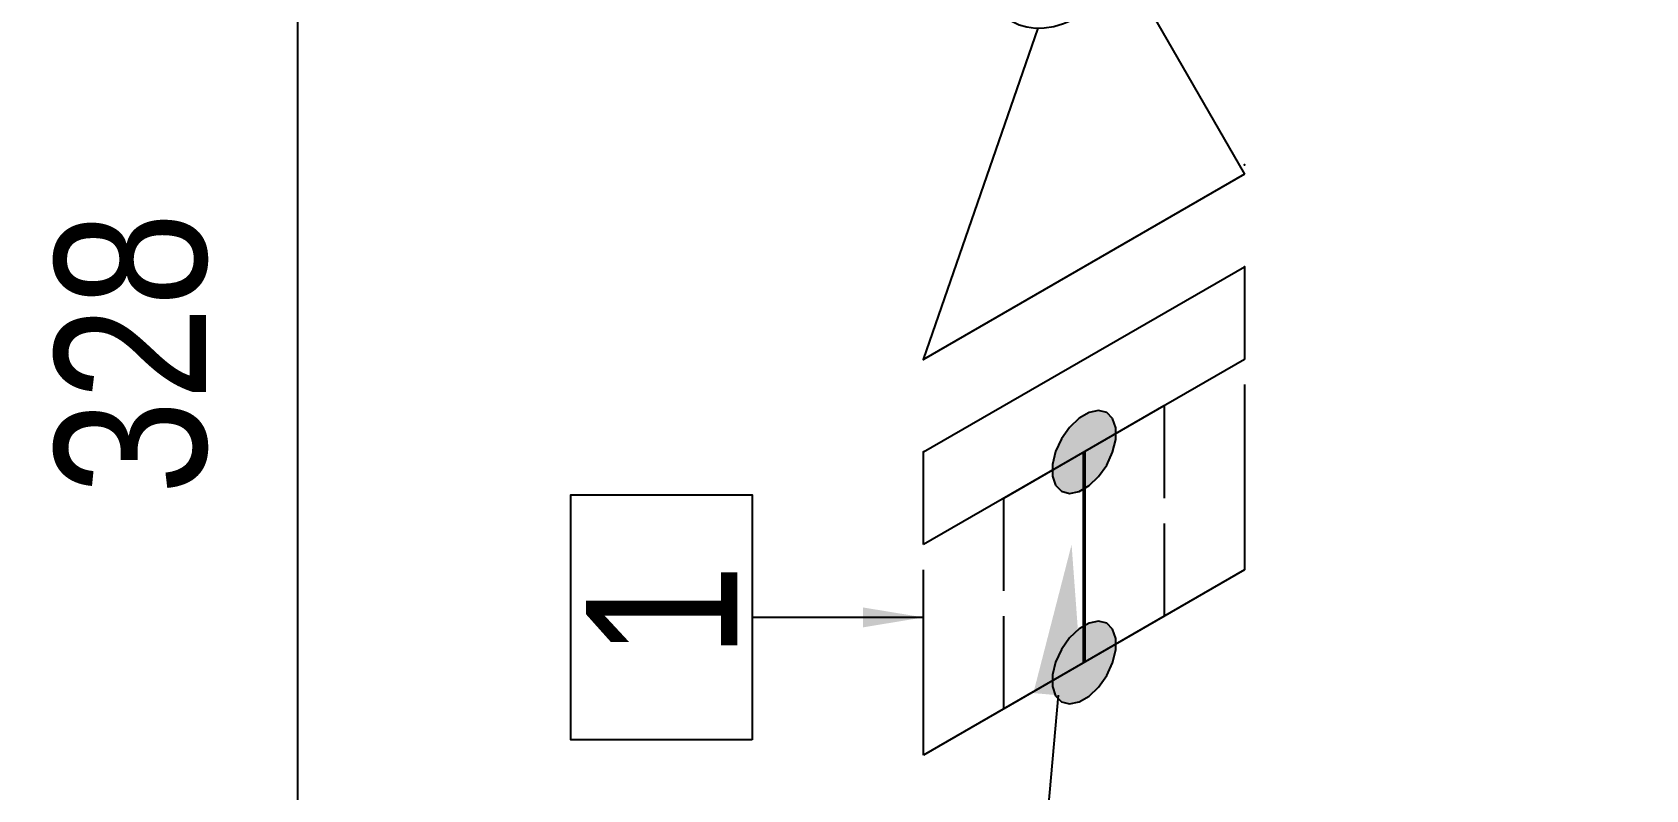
# Model space of a CAD drawing. Header units: millimetres. Extents: x 0 to 594, y 0 to 420.
# Drawn here: x 126.6 to 153.26, y 151.15 to 163.67 of the extents above; entities that cross this region are included whole.
import ezdxf
from ezdxf import colors
from ezdxf.entities.mleader import LeaderData, LeaderLine
from ezdxf.enums import TextEntityAlignment as Align
from ezdxf.math import Vec2, Vec3

# ---------------------------------------------------------------- set-up
doc = ezdxf.new("R2010")
doc.units = ezdxf.units.MM
doc.header["$LTSCALE"] = 0.25
for name, color, linetype in [('기호 작은 보어', 4, 'Continuous'), ('밸브', 4, 'Continuous'), ('용접', 1, 'Continuous'), ('주석', 7, 'Continuous'), ('치수', 1, 'Continuous')]:
    doc.layers.add(name, color=color, linetype=linetype)
doc.layers.add('파이프 작은 보어', color=30, linetype='Continuous', lineweight=50)
doc.styles.add('AdskIsoAnnotation', font='arial.ttf', dxfattribs={"width": 0.8, "height": 1})
doc.styles.add('AdskIsoMetric', font='arial.ttf', dxfattribs={"width": 0.8, "height": 2.5})
doc.styles.add('AdskIsoMetric-30', font='arial.ttf', dxfattribs={"width": 0.8, "height": 2.5})
doc.styles.get("Standard").update_dxf_attribs({"font": 'arial.ttf'})
doc.dimstyles.new('AdskIsoMetric', dxfattribs={"dimtxt": 2.5, "dimasz": 2.5, "dimexe": 1, "dimexo": 2, "dimgap": 0.8, "dimtad": 1, "dimdec": 0, "dimrnd": 1, "dimzin": 0, "dimdsep": 46, "dimtxsty": 'AdskIsoMetric', "dimcen": 0, "dimclrt": 7, "dimadec": 0, "dimazin": 0, "dimtfac": 1, "dimtdec": 0, "dimtmove": 1, "dimatfit": 3, "dimfxl": 0, "dimfrac": 2, "dimtolj": 1, "dimtzin": 0, "dimarcsym": 0})

# ---------------------------------------------------------------- blocks, each defined once
blk = doc.blocks.new('나사 캡-2-IsoRight')
at = {"color": 0, "linetype": 'ByBlock', "lineweight": -2, "extrusion": (-0.707107, -0.408248, 0.57735)}
for p, q in [((0.0884, -0.2552), (0.0884, 0.1531)), ((0.0884, 0.1531), (0.2652, 0.051)), ((0.2652, -0.3572), (0.0884, -0.2552))]:
    blk.add_line(p, q, dxfattribs=at)
blk = doc.blocks.new('플랜지-2-IsoRight')
at = {"color": 0, "linetype": 'ByBlock', "lineweight": -2}
blk.add_wipeout([(0.0442, -0.2296), (-0.0442, -0.1786), (-0.0442, 0.2296), (0.0442, 0.1786)], dxfattribs=at)
at = {"color": 0, "linetype": 'ByBlock', "lineweight": -2, "extrusion": (-0.707107, -0.408248, 0.57735)}
for p, q in [((-0.0442, -0.1786), (-0.0442, 0.2296)), ((-0.0442, 0.2296), (0.0442, 0.1786)), ((0.0442, 0.1786), (0.0442, -0.2296)), ((0.0442, -0.2296), (-0.0442, -0.1786))]:
    blk.add_line(p, q, dxfattribs=at)
at = {"color": 0, "linetype": 'ByBlock', "lineweight": -2}
blk.add_wipeout([(0.0442, -0.2296), (-0.0442, -0.1786), (-0.0442, 0.2296), (0.0442, 0.1786)], dxfattribs=at)
at = {"color": 0, "linetype": 'ByBlock', "lineweight": -2, "extrusion": (-0.707107, -0.408248, 0.57735)}
for p, q in [((-0.0442, -0.1786), (-0.0442, 0.2296)), ((-0.0442, 0.2296), (0.0442, 0.1786)), ((0.0442, 0.1786), (0.0442, -0.2296)), ((0.0442, -0.2296), (-0.0442, -0.1786))]:
    blk.add_line(p, q, dxfattribs=at)
blk = doc.blocks.new('개스킷-2-IsoRight')
at = {"color": 0, "linetype": 'ByBlock', "lineweight": -2, "extrusion": (-1, 0, 0)}
for p in [(-0.0529, 0.2347), (0.0442, 0.1786), (-0.0442, -0.1786), (0.0442, -0.2296)]:
    blk.add_point(p, dxfattribs=at)
blk = doc.blocks.new('볼 밸브-2-IsoRight')
at = {"color": 0, "linetype": 'ByBlock', "lineweight": -2, "extrusion": (-0.707107, -0.408248, 0.57735)}
for p, q in [((-0.3536, 0), (-0.3536, 0.4082)), ((-0.3536, 0.4082), (-0.1006, 0.1163)), ((-0.1006, -0.0002), (-0.3536, 0)), ((0.3536, 0), (0.1007, -0.0001)), ((0.3536, -0.4082), (0.3536, 0)), ((0.1125, -0.065), (0.1125, -0.065)), ((0.1006, -0.1163), (0.3536, -0.4082))]:
    blk.add_line(p, q, dxfattribs=at)
at = {"linetype": 'ByBlock'}
for start_param, end_param in [(-2.356194, 0.785398), (0.785398, 3.926991)]:
    blk.add_ellipse((0, 0), major_axis=(-0.0796, 0.1378), ratio=0.57735, start_param=start_param, end_param=end_param, dxfattribs=at)
blk = doc.blocks.new('*D72')
at = {"layer": 'Defpoints', "color": 0}
for p in [(143.983, 184.708), (130.992, 177.208), (143.983, 150.193)]:
    blk.add_point(p, dxfattribs=at)
at = {"layer": '치수', "color": 0, "lineweight": -2}
for p, q in [((141.983, 183.553), (129.992, 176.63)), ((130.992, 145.193), (130.992, 174.708)), ((141.983, 149.038), (129.992, 142.115))]:
    blk.add_line(p, q, dxfattribs=at)
at = {"layer": '치수', "color": 0}
for points in [[(130.575, 174.708), (131.409, 174.708), (130.992, 177.208)], [(130.575, 145.193), (131.409, 145.193), (130.992, 142.693)]]:
    blk.add_solid(points, dxfattribs=at)
at = {"layer": '치수', "color": 7, "insert": (128.243, 158.363), "char_height": 2.5, "attachment_point": 5, "rotation": 90, "style": 'AdskIsoMetric-30'}
blk.add_mtext('\\A1;328', dxfattribs=at)
blk = doc.blocks.new('*D96')
at = {"layer": 'Defpoints', "color": 0}
for p in [(176.56, 275.675), (173.025, 151.152), (154.91, 140.693)]:
    blk.add_point(p, dxfattribs=at)
at = {"layer": '치수', "color": 0, "lineweight": -2}
for p, q in [((174.56, 274.521), (153.91, 262.598)), ((154.91, 260.675), (154.91, 143.193)), ((171.025, 149.997), (153.91, 140.116))]:
    blk.add_line(p, q, dxfattribs=at)
at = {"layer": '치수', "color": 0}
for points in [[(154.493, 260.675), (155.326, 260.675), (154.91, 263.175)], [(154.493, 143.193), (155.326, 143.193), (154.91, 140.693)]]:
    blk.add_solid(points, dxfattribs=at)
at = {"layer": '치수', "color": 7, "insert": (152.643, 204.689), "char_height": 2.5, "attachment_point": 5, "rotation": 90, "style": 'AdskIsoMetric-30'}
blk.add_mtext('\\A1;1885', dxfattribs=at)
blk = doc.blocks.new('SocketWeld-2-IsoRight')
blk.add_hatch(color=256).paths.add_polyline_path([(0.0055, -0.0435), (0.0057, -0.0436), (0.006, -0.0436), (0.0062, -0.0436), (0.0064, -0.0437), (0.0066, -0.0437), (0.0068, -0.0438), (0.007, -0.0438), (0.0072, -0.0439), (0.0075, -0.0439), (0.0077, -0.0439), (0.0079, -0.044), (0.0081, -0.044), (0.0083, -0.0441), (0.0085, -0.0441), (0.0088, -0.0442), (0.009, -0.0442), (0.0092, -0.0443), (0.0094, -0.0443), (0.0096, -0.0443), (0.0098, -0.0444), (0.01, -0.0444), (0.0103, -0.0445), (0.0105, -0.0445), (0.0107, -0.0446), (0.0109, -0.0446), (0.0111, -0.0446), (0.0113, -0.0447), (0.0115, -0.0447), (0.0118, -0.0448), (0.012, -0.0448), (0.0122, -0.0449), (0.0124, -0.0449), (0.0126, -0.0449), (0.0128, -0.045), (0.013, -0.045), (0.0133, -0.0451), (0.0135, -0.0451), (0.0137, -0.0452), (0.0139, -0.0452), (0.0141, -0.0453), (0.0143, -0.0453), (0.0145, -0.0453), (0.0148, -0.0454), (0.015, -0.0454), (0.0152, -0.0455), (0.0154, -0.0455), (0.0156, -0.0456), (0.0158, -0.0456), (0.0161, -0.0456), (0.0161, -0.0456), (0.0162, -0.0456), (0.0164, -0.0455), (0.0166, -0.0455), (0.0168, -0.0455), (0.017, -0.0454), (0.0171, -0.0454), (0.0173, -0.0453), (0.0175, -0.0453), (0.0177, -0.0452), (0.0179, -0.0452), (0.0181, -0.0451), (0.0182, -0.0451), (0.0184, -0.045), (0.0186, -0.045), (0.0188, -0.0449), (0.019, -0.0449), (0.0192, -0.0448), (0.0193, -0.0448), (0.0195, -0.0447), (0.0197, -0.0447), (0.0199, -0.0446), (0.0201, -0.0446), (0.0203, -0.0445), (0.0204, -0.0445), (0.0206, -0.0444), (0.0208, -0.0444), (0.021, -0.0444), (0.0212, -0.0443), (0.0213, -0.0443), (0.0215, -0.0442), (0.0217, -0.0442), (0.0219, -0.0441), (0.0221, -0.0441), (0.0223, -0.044), (0.0224, -0.044), (0.0226, -0.0439), (0.0228, -0.0439), (0.023, -0.0438), (0.0232, -0.0438), (0.0234, -0.0437), (0.0235, -0.0437), (0.0237, -0.0436), (0.0239, -0.0436), (0.0241, -0.0435), (0.0243, -0.0435), (0.0245, -0.0434), (0.0246, -0.0434), (0.0248, -0.0433), (0.025, -0.0433), (0.025, -0.0433), (0.0251, -0.0432), (0.0253, -0.043), (0.0254, -0.0429), (0.0255, -0.0428), (0.0257, -0.0426), (0.0258, -0.0425), (0.0259, -0.0424), (0.0261, -0.0422), (0.0262, -0.0421), (0.0263, -0.042), (0.0265, -0.0418), (0.0266, -0.0417), (0.0267, -0.0416), (0.0269, -0.0414), (0.027, -0.0413), (0.0271, -0.0412), (0.0273, -0.041), (0.0274, -0.0409), (0.0275, -0.0408), (0.0277, -0.0406), (0.0278, -0.0405), (0.0279, -0.0403), (0.0281, -0.0402), (0.0282, -0.0401), (0.0283, -0.0399), (0.0284, -0.0398), (0.0286, -0.0397), (0.0287, -0.0395), (0.0288, -0.0394), (0.029, -0.0393), (0.0291, -0.0391), (0.0292, -0.039), (0.0294, -0.0389), (0.0295, -0.0387), (0.0296, -0.0386), (0.0298, -0.0385), (0.0299, -0.0383), (0.03, -0.0382), (0.0302, -0.0381), (0.0303, -0.0379), (0.0304, -0.0378), (0.0306, -0.0377), (0.0307, -0.0375), (0.0308, -0.0374), (0.031, -0.0373), (0.0311, -0.0371), (0.0312, -0.037), (0.0314, -0.0369), (0.0315, -0.0367), (0.0315, -0.0367), (0.0316, -0.0365), (0.0316, -0.0363), (0.0317, -0.0361), (0.0318, -0.0359), (0.0319, -0.0357), (0.0319, -0.0355), (0.032, -0.0353), (0.0321, -0.0351), (0.0321, -0.0349), (0.0322, -0.0346), (0.0323, -0.0344), (0.0323, -0.0342), (0.0324, -0.034), (0.0325, -0.0338), (0.0325, -0.0336), (0.0326, -0.0334), (0.0327, -0.0332), (0.0328, -0.033), (0.0328, -0.0328), (0.0329, -0.0326), (0.033, -0.0324), (0.033, -0.0322), (0.0331, -0.0319), (0.0332, -0.0317), (0.0332, -0.0315), (0.0333, -0.0313), (0.0334, -0.0311), (0.0335, -0.0309), (0.0335, -0.0307), (0.0336, -0.0305), (0.0337, -0.0303), (0.0337, -0.0301), (0.0338, -0.0299), (0.0339, -0.0297), (0.0339, -0.0295), (0.034, -0.0292), (0.0341, -0.029), (0.0342, -0.0288), (0.0342, -0.0286), (0.0343, -0.0284), (0.0344, -0.0282), (0.0344, -0.028), (0.0345, -0.0278), (0.0346, -0.0276), (0.0346, -0.0274), (0.0347, -0.0272), (0.0348, -0.027), (0.0349, -0.0268), (0.0349, -0.0265), (0.0349, -0.0265), (0.0349, -0.0263), (0.0349, -0.026), (0.0349, -0.0258), (0.0349, -0.0255), (0.0349, -0.0252), (0.0349, -0.025), (0.0349, -0.0247), (0.0349, -0.0245), (0.0349, -0.0242), (0.0349, -0.0239), (0.0349, -0.0237), (0.0349, -0.0234), (0.0349, -0.0232), (0.0349, -0.0229), (0.0349, -0.0226), (0.0349, -0.0224), (0.0349, -0.0221), (0.0349, -0.0219), (0.0349, -0.0216), (0.0349, -0.0213), (0.0349, -0.0211), (0.0349, -0.0208), (0.0349, -0.0206), (0.0349, -0.0203), (0.0349, -0.02), (0.0349, -0.0198), (0.0349, -0.0195), (0.0349, -0.0192), (0.0349, -0.019), (0.0349, -0.0187), (0.0349, -0.0185), (0.0349, -0.0182), (0.0349, -0.0179), (0.0349, -0.0177), (0.0349, -0.0174), (0.0349, -0.0172), (0.0349, -0.0169), (0.0349, -0.0166), (0.0349, -0.0164), (0.0349, -0.0161), (0.0349, -0.0159), (0.0349, -0.0156), (0.0349, -0.0153), (0.0349, -0.0151), (0.0349, -0.0148), (0.0349, -0.0146), (0.0349, -0.0143), (0.0349, -0.014), (0.0349, -0.0138), (0.0349, -0.0138), (0.0349, -0.0135), (0.0348, -0.0132), (0.0347, -0.0129), (0.0346, -0.0126), (0.0346, -0.0123), (0.0345, -0.012), (0.0344, -0.0118), (0.0344, -0.0115), (0.0343, -0.0112), (0.0342, -0.0109), (0.0342, -0.0106), (0.0341, -0.0103), (0.034, -0.01), (0.0339, -0.0097), (0.0339, -0.0095), (0.0338, -0.0092), (0.0337, -0.0089), (0.0337, -0.0086), (0.0336, -0.0083), (0.0335, -0.008), (0.0335, -0.0077), (0.0334, -0.0074), (0.0333, -0.0071), (0.0332, -0.0069), (0.0332, -0.0066), (0.0331, -0.0063), (0.033, -0.006), (0.033, -0.0057), (0.0329, -0.0054), (0.0328, -0.0051), (0.0328, -0.0048), (0.0327, -0.0046), (0.0326, -0.0043), (0.0325, -0.004), (0.0325, -0.0037), (0.0324, -0.0034), (0.0323, -0.0031), (0.0323, -0.0028), (0.0322, -0.0025), (0.0321, -0.0022), (0.0321, -0.002), (0.032, -0.0017), (0.0319, -0.0014), (0.0319, -0.0011), (0.0318, -0.0008), (0.0317, -0.0005), (0.0316, -0.0002), (0.0316, 0.0001), (0.0315, 0.0003), (0.0315, 0.0003), (0.0314, 0.0006), (0.0312, 0.0009), (0.0311, 0.0012), (0.031, 0.0015), (0.0308, 0.0018), (0.0307, 0.0021), (0.0306, 0.0024), (0.0304, 0.0026), (0.0303, 0.0029), (0.0302, 0.0032), (0.03, 0.0035), (0.0299, 0.0038), (0.0298, 0.0041), (0.0296, 0.0044), (0.0295, 0.0047), (0.0294, 0.0049), (0.0292, 0.0052), (0.0291, 0.0055), (0.029, 0.0058), (0.0288, 0.0061), (0.0287, 0.0064), (0.0286, 0.0067), (0.0284, 0.007), (0.0283, 0.0072), (0.0282, 0.0075), (0.0281, 0.0078), (0.0279, 0.0081), (0.0278, 0.0084), (0.0277, 0.0087), (0.0275, 0.009), (0.0274, 0.0093), (0.0273, 0.0095), (0.0271, 0.0098), (0.027, 0.0101), (0.0269, 0.0104), (0.0267, 0.0107), (0.0266, 0.011), (0.0265, 0.0113), (0.0263, 0.0116), (0.0262, 0.0118), (0.0261, 0.0121), (0.0259, 0.0124), (0.0258, 0.0127), (0.0257, 0.013), (0.0255, 0.0133), (0.0254, 0.0136), (0.0253, 0.0139), (0.0251, 0.0141), (0.025, 0.0144), (0.025, 0.0144), (0.0248, 0.0147), (0.0246, 0.015), (0.0245, 0.0152), (0.0243, 0.0155), (0.0241, 0.0157), (0.0239, 0.016), (0.0237, 0.0162), (0.0235, 0.0165), (0.0234, 0.0168), (0.0232, 0.017), (0.023, 0.0173), (0.0228, 0.0175), (0.0226, 0.0178), (0.0224, 0.0181), (0.0223, 0.0183), (0.0221, 0.0186), (0.0219, 0.0188), (0.0217, 0.0191), (0.0215, 0.0193), (0.0213, 0.0196), (0.0212, 0.0199), (0.021, 0.0201), (0.0208, 0.0204), (0.0206, 0.0206), (0.0204, 0.0209), (0.0203, 0.0212), (0.0201, 0.0214), (0.0199, 0.0217), (0.0197, 0.0219), (0.0195, 0.0222), (0.0193, 0.0225), (0.0192, 0.0227), (0.019, 0.023), (0.0188, 0.0232), (0.0186, 0.0235), (0.0184, 0.0237), (0.0182, 0.024), (0.0181, 0.0243), (0.0179, 0.0245), (0.0177, 0.0248), (0.0175, 0.025), (0.0173, 0.0253), (0.0171, 0.0256), (0.017, 0.0258), (0.0168, 0.0261), (0.0166, 0.0263), (0.0164, 0.0266), (0.0162, 0.0268), (0.0161, 0.0271), (0.0161, 0.0271), (0.0158, 0.0273), (0.0156, 0.0275), (0.0154, 0.0277), (0.0152, 0.0279), (0.015, 0.0281), (0.0148, 0.0283), (0.0145, 0.0285), (0.0143, 0.0287), (0.0141, 0.0289), (0.0139, 0.0292), (0.0137, 0.0294), (0.0135, 0.0296), (0.0133, 0.0298), (0.013, 0.03), (0.0128, 0.0302), (0.0126, 0.0304), (0.0124, 0.0306), (0.0122, 0.0308), (0.012, 0.031), (0.0118, 0.0312), (0.0115, 0.0314), (0.0113, 0.0316), (0.0111, 0.0318), (0.0109, 0.032), (0.0107, 0.0322), (0.0105, 0.0324), (0.0103, 0.0326), (0.01, 0.0328), (0.0098, 0.033), (0.0096, 0.0332), (0.0094, 0.0334), (0.0092, 0.0337), (0.009, 0.0339), (0.0088, 0.0341), (0.0085, 0.0343), (0.0083, 0.0345), (0.0081, 0.0347), (0.0079, 0.0349), (0.0077, 0.0351), (0.0075, 0.0353), (0.0072, 0.0355), (0.007, 0.0357), (0.0068, 0.0359), (0.0066, 0.0361), (0.0064, 0.0363), (0.0062, 0.0365), (0.006, 0.0367), (0.0057, 0.0369), (0.0055, 0.0371), (0.0055, 0.0371), (0.0053, 0.0373), (0.0051, 0.0374), (0.0049, 0.0375), (0.0046, 0.0377), (0.0044, 0.0378), (0.0042, 0.0379), (0.004, 0.038), (0.0037, 0.0382), (0.0035, 0.0383), (0.0033, 0.0384), (0.003, 0.0386), (0.0028, 0.0387), (0.0026, 0.0388), (0.0024, 0.039), (0.0021, 0.0391), (0.0019, 0.0392), (0.0017, 0.0393), (0.0015, 0.0395), (0.0012, 0.0396), (0.001, 0.0397), (0.0008, 0.0399), (0.0006, 0.04), (0.0003, 0.0401), (0.0001, 0.0403), (-0.0001, 0.0404), (-0.0003, 0.0405), (-0.0006, 0.0406), (-0.0008, 0.0408), (-0.001, 0.0409), (-0.0012, 0.041), (-0.0015, 0.0412), (-0.0017, 0.0413), (-0.0019, 0.0414), (-0.0021, 0.0416), (-0.0024, 0.0417), (-0.0026, 0.0418), (-0.0028, 0.042), (-0.003, 0.0421), (-0.0033, 0.0422), (-0.0035, 0.0423), (-0.0037, 0.0425), (-0.004, 0.0426), (-0.0042, 0.0427), (-0.0044, 0.0429), (-0.0046, 0.043), (-0.0049, 0.0431), (-0.0051, 0.0433), (-0.0053, 0.0434), (-0.0055, 0.0435), (-0.0055, 0.0435), (-0.0057, 0.0436), (-0.006, 0.0436), (-0.0062, 0.0436), (-0.0064, 0.0437), (-0.0066, 0.0437), (-0.0068, 0.0438), (-0.007, 0.0438), (-0.0072, 0.0439), (-0.0075, 0.0439), (-0.0077, 0.0439), (-0.0079, 0.044), (-0.0081, 0.044), (-0.0083, 0.0441), (-0.0085, 0.0441), (-0.0088, 0.0442), (-0.009, 0.0442), (-0.0092, 0.0443), (-0.0094, 0.0443), (-0.0096, 0.0443), (-0.0098, 0.0444), (-0.01, 0.0444), (-0.0103, 0.0445), (-0.0105, 0.0445), (-0.0107, 0.0446), (-0.0109, 0.0446), (-0.0111, 0.0446), (-0.0113, 0.0447), (-0.0115, 0.0447), (-0.0118, 0.0448), (-0.012, 0.0448), (-0.0122, 0.0449), (-0.0124, 0.0449), (-0.0126, 0.0449), (-0.0128, 0.045), (-0.013, 0.045), (-0.0133, 0.0451), (-0.0135, 0.0451), (-0.0137, 0.0452), (-0.0139, 0.0452), (-0.0141, 0.0453), (-0.0143, 0.0453), (-0.0145, 0.0453), (-0.0148, 0.0454), (-0.015, 0.0454), (-0.0152, 0.0455), (-0.0154, 0.0455), (-0.0156, 0.0456), (-0.0158, 0.0456), (-0.0161, 0.0456), (-0.0161, 0.0456), (-0.0162, 0.0456), (-0.0164, 0.0455), (-0.0166, 0.0455), (-0.0168, 0.0455), (-0.017, 0.0454), (-0.0171, 0.0454), (-0.0173, 0.0453), (-0.0175, 0.0453), (-0.0177, 0.0452), (-0.0179, 0.0452), (-0.0181, 0.0451), (-0.0182, 0.0451), (-0.0184, 0.045), (-0.0186, 0.045), (-0.0188, 0.0449), (-0.019, 0.0449), (-0.0192, 0.0448), (-0.0193, 0.0448), (-0.0195, 0.0447), (-0.0197, 0.0447), (-0.0199, 0.0446), (-0.0201, 0.0446), (-0.0203, 0.0445), (-0.0204, 0.0445), (-0.0206, 0.0444), (-0.0208, 0.0444), (-0.021, 0.0444), (-0.0212, 0.0443), (-0.0213, 0.0443), (-0.0215, 0.0442), (-0.0217, 0.0442), (-0.0219, 0.0441), (-0.0221, 0.0441), (-0.0223, 0.044), (-0.0224, 0.044), (-0.0226, 0.0439), (-0.0228, 0.0439), (-0.023, 0.0438), (-0.0232, 0.0438), (-0.0234, 0.0437), (-0.0235, 0.0437), (-0.0237, 0.0436), (-0.0239, 0.0436), (-0.0241, 0.0435), (-0.0243, 0.0435), (-0.0245, 0.0434), (-0.0246, 0.0434), (-0.0248, 0.0433), (-0.025, 0.0433), (-0.025, 0.0433), (-0.0251, 0.0432), (-0.0253, 0.043), (-0.0254, 0.0429), (-0.0255, 0.0428), (-0.0257, 0.0426), (-0.0258, 0.0425), (-0.0259, 0.0424), (-0.0261, 0.0422), (-0.0262, 0.0421), (-0.0263, 0.042), (-0.0265, 0.0418), (-0.0266, 0.0417), (-0.0267, 0.0416), (-0.0269, 0.0414), (-0.027, 0.0413), (-0.0271, 0.0412), (-0.0273, 0.041), (-0.0274, 0.0409), (-0.0275, 0.0408), (-0.0277, 0.0406), (-0.0278, 0.0405), (-0.0279, 0.0403), (-0.0281, 0.0402), (-0.0282, 0.0401), (-0.0283, 0.0399), (-0.0284, 0.0398), (-0.0286, 0.0397), (-0.0287, 0.0395), (-0.0288, 0.0394), (-0.029, 0.0393), (-0.0291, 0.0391), (-0.0292, 0.039), (-0.0294, 0.0389), (-0.0295, 0.0387), (-0.0296, 0.0386), (-0.0298, 0.0385), (-0.0299, 0.0383), (-0.03, 0.0382), (-0.0302, 0.0381), (-0.0303, 0.0379), (-0.0304, 0.0378), (-0.0306, 0.0377), (-0.0307, 0.0375), (-0.0308, 0.0374), (-0.031, 0.0373), (-0.0311, 0.0371), (-0.0312, 0.037), (-0.0314, 0.0369), (-0.0315, 0.0367), (-0.0315, 0.0367), (-0.0316, 0.0365), (-0.0316, 0.0363), (-0.0317, 0.0361), (-0.0318, 0.0359), (-0.0319, 0.0357), (-0.0319, 0.0355), (-0.032, 0.0353), (-0.0321, 0.0351), (-0.0321, 0.0349), (-0.0322, 0.0346), (-0.0323, 0.0344), (-0.0323, 0.0342), (-0.0324, 0.034), (-0.0325, 0.0338), (-0.0325, 0.0336), (-0.0326, 0.0334), (-0.0327, 0.0332), (-0.0328, 0.033), (-0.0328, 0.0328), (-0.0329, 0.0326), (-0.033, 0.0324), (-0.033, 0.0322), (-0.0331, 0.0319), (-0.0332, 0.0317), (-0.0332, 0.0315), (-0.0333, 0.0313), (-0.0334, 0.0311), (-0.0335, 0.0309), (-0.0335, 0.0307), (-0.0336, 0.0305), (-0.0337, 0.0303), (-0.0337, 0.0301), (-0.0338, 0.0299), (-0.0339, 0.0297), (-0.0339, 0.0295), (-0.034, 0.0292), (-0.0341, 0.029), (-0.0342, 0.0288), (-0.0342, 0.0286), (-0.0343, 0.0284), (-0.0344, 0.0282), (-0.0344, 0.028), (-0.0345, 0.0278), (-0.0346, 0.0276), (-0.0346, 0.0274), (-0.0347, 0.0272), (-0.0348, 0.027), (-0.0349, 0.0268), (-0.0349, 0.0265), (-0.0349, 0.0265), (-0.0349, 0.0263), (-0.0349, 0.026), (-0.0349, 0.0258), (-0.0349, 0.0255), (-0.0349, 0.0252), (-0.0349, 0.025), (-0.0349, 0.0247), (-0.0349, 0.0245), (-0.0349, 0.0242), (-0.0349, 0.0239), (-0.0349, 0.0237), (-0.0349, 0.0234), (-0.0349, 0.0232), (-0.0349, 0.0229), (-0.0349, 0.0226), (-0.0349, 0.0224), (-0.0349, 0.0221), (-0.0349, 0.0219), (-0.0349, 0.0216), (-0.0349, 0.0213), (-0.0349, 0.0211), (-0.0349, 0.0208), (-0.0349, 0.0206), (-0.0349, 0.0203), (-0.0349, 0.02), (-0.0349, 0.0198), (-0.0349, 0.0195), (-0.0349, 0.0192), (-0.0349, 0.019), (-0.0349, 0.0187), (-0.0349, 0.0185), (-0.0349, 0.0182), (-0.0349, 0.0179), (-0.0349, 0.0177), (-0.0349, 0.0174), (-0.0349, 0.0172), (-0.0349, 0.0169), (-0.0349, 0.0166), (-0.0349, 0.0164), (-0.0349, 0.0161), (-0.0349, 0.0159), (-0.0349, 0.0156), (-0.0349, 0.0153), (-0.0349, 0.0151), (-0.0349, 0.0148), (-0.0349, 0.0146), (-0.0349, 0.0143), (-0.0349, 0.014), (-0.0349, 0.0138), (-0.0349, 0.0138), (-0.0349, 0.0135), (-0.0348, 0.0132), (-0.0347, 0.0129), (-0.0346, 0.0126), (-0.0346, 0.0123), (-0.0345, 0.012), (-0.0344, 0.0118), (-0.0344, 0.0115), (-0.0343, 0.0112), (-0.0342, 0.0109), (-0.0342, 0.0106), (-0.0341, 0.0103), (-0.034, 0.01), (-0.0339, 0.0097), (-0.0339, 0.0095), (-0.0338, 0.0092), (-0.0337, 0.0089), (-0.0337, 0.0086), (-0.0336, 0.0083), (-0.0335, 0.008), (-0.0335, 0.0077), (-0.0334, 0.0074), (-0.0333, 0.0071), (-0.0332, 0.0069), (-0.0332, 0.0066), (-0.0331, 0.0063), (-0.033, 0.006), (-0.033, 0.0057), (-0.0329, 0.0054), (-0.0328, 0.0051), (-0.0328, 0.0048), (-0.0327, 0.0046), (-0.0326, 0.0043), (-0.0325, 0.004), (-0.0325, 0.0037), (-0.0324, 0.0034), (-0.0323, 0.0031), (-0.0323, 0.0028), (-0.0322, 0.0025), (-0.0321, 0.0022), (-0.0321, 0.002), (-0.032, 0.0017), (-0.0319, 0.0014), (-0.0319, 0.0011), (-0.0318, 0.0008), (-0.0317, 0.0005), (-0.0316, 0.0002), (-0.0316, -0.0001), (-0.0315, -0.0003), (-0.0315, -0.0003), (-0.0314, -0.0006), (-0.0312, -0.0009), (-0.0311, -0.0012), (-0.031, -0.0015), (-0.0308, -0.0018), (-0.0307, -0.0021), (-0.0306, -0.0024), (-0.0304, -0.0026), (-0.0303, -0.0029), (-0.0302, -0.0032), (-0.03, -0.0035), (-0.0299, -0.0038), (-0.0298, -0.0041), (-0.0296, -0.0044), (-0.0295, -0.0047), (-0.0294, -0.0049), (-0.0292, -0.0052), (-0.0291, -0.0055), (-0.029, -0.0058), (-0.0288, -0.0061), (-0.0287, -0.0064), (-0.0286, -0.0067), (-0.0284, -0.007), (-0.0283, -0.0072), (-0.0282, -0.0075), (-0.0281, -0.0078), (-0.0279, -0.0081), (-0.0278, -0.0084), (-0.0277, -0.0087), (-0.0275, -0.009), (-0.0274, -0.0093), (-0.0273, -0.0095), (-0.0271, -0.0098), (-0.027, -0.0101), (-0.0269, -0.0104), (-0.0267, -0.0107), (-0.0266, -0.011), (-0.0265, -0.0113), (-0.0263, -0.0116), (-0.0262, -0.0118), (-0.0261, -0.0121), (-0.0259, -0.0124), (-0.0258, -0.0127), (-0.0257, -0.013), (-0.0255, -0.0133), (-0.0254, -0.0136), (-0.0253, -0.0139), (-0.0251, -0.0141), (-0.025, -0.0144), (-0.025, -0.0144), (-0.0248, -0.0147), (-0.0246, -0.015), (-0.0245, -0.0152), (-0.0243, -0.0155), (-0.0241, -0.0157), (-0.0239, -0.016), (-0.0237, -0.0162), (-0.0235, -0.0165), (-0.0234, -0.0168), (-0.0232, -0.017), (-0.023, -0.0173), (-0.0228, -0.0175), (-0.0226, -0.0178), (-0.0224, -0.0181), (-0.0223, -0.0183), (-0.0221, -0.0186), (-0.0219, -0.0188), (-0.0217, -0.0191), (-0.0215, -0.0193), (-0.0213, -0.0196), (-0.0212, -0.0199), (-0.021, -0.0201), (-0.0208, -0.0204), (-0.0206, -0.0206), (-0.0204, -0.0209), (-0.0203, -0.0212), (-0.0201, -0.0214), (-0.0199, -0.0217), (-0.0197, -0.0219), (-0.0195, -0.0222), (-0.0193, -0.0225), (-0.0192, -0.0227), (-0.019, -0.023), (-0.0188, -0.0232), (-0.0186, -0.0235), (-0.0184, -0.0237), (-0.0182, -0.024), (-0.0181, -0.0243), (-0.0179, -0.0245), (-0.0177, -0.0248), (-0.0175, -0.025), (-0.0173, -0.0253), (-0.0171, -0.0256), (-0.017, -0.0258), (-0.0168, -0.0261), (-0.0166, -0.0263), (-0.0164, -0.0266), (-0.0162, -0.0268), (-0.0161, -0.0271), (-0.0161, -0.0271), (-0.0158, -0.0273), (-0.0156, -0.0275), (-0.0154, -0.0277), (-0.0152, -0.0279), (-0.015, -0.0281), (-0.0148, -0.0283), (-0.0145, -0.0285), (-0.0143, -0.0287), (-0.0141, -0.0289), (-0.0139, -0.0292), (-0.0137, -0.0294), (-0.0135, -0.0296), (-0.0133, -0.0298), (-0.013, -0.03), (-0.0128, -0.0302), (-0.0126, -0.0304), (-0.0124, -0.0306), (-0.0122, -0.0308), (-0.012, -0.031), (-0.0118, -0.0312), (-0.0115, -0.0314), (-0.0113, -0.0316), (-0.0111, -0.0318), (-0.0109, -0.032), (-0.0107, -0.0322), (-0.0105, -0.0324), (-0.0103, -0.0326), (-0.01, -0.0328), (-0.0098, -0.033), (-0.0096, -0.0332), (-0.0094, -0.0334), (-0.0092, -0.0337), (-0.009, -0.0339), (-0.0088, -0.0341), (-0.0085, -0.0343), (-0.0083, -0.0345), (-0.0081, -0.0347), (-0.0079, -0.0349), (-0.0077, -0.0351), (-0.0075, -0.0353), (-0.0072, -0.0355), (-0.007, -0.0357), (-0.0068, -0.0359), (-0.0066, -0.0361), (-0.0064, -0.0363), (-0.0062, -0.0365), (-0.006, -0.0367), (-0.0057, -0.0369), (-0.0055, -0.0371), (-0.0055, -0.0371), (-0.0053, -0.0373), (-0.0051, -0.0374), (-0.0049, -0.0375), (-0.0046, -0.0377), (-0.0044, -0.0378), (-0.0042, -0.0379), (-0.004, -0.038), (-0.0037, -0.0382), (-0.0035, -0.0383), (-0.0033, -0.0384), (-0.003, -0.0386), (-0.0028, -0.0387), (-0.0026, -0.0388), (-0.0024, -0.039), (-0.0021, -0.0391), (-0.0019, -0.0392), (-0.0017, -0.0393), (-0.0015, -0.0395), (-0.0012, -0.0396), (-0.001, -0.0397), (-0.0008, -0.0399), (-0.0006, -0.04), (-0.0003, -0.0401), (-0.0001, -0.0403), (0.0001, -0.0404), (0.0003, -0.0405), (0.0006, -0.0406), (0.0008, -0.0408), (0.001, -0.0409), (0.0012, -0.041), (0.0015, -0.0412), (0.0017, -0.0413), (0.0019, -0.0414), (0.0021, -0.0416), (0.0024, -0.0417), (0.0026, -0.0418), (0.0028, -0.042), (0.003, -0.0421), (0.0033, -0.0422), (0.0035, -0.0423), (0.0037, -0.0425), (0.004, -0.0426), (0.0042, -0.0427), (0.0044, -0.0429), (0.0046, -0.043), (0.0049, -0.0431), (0.0051, -0.0433), (0.0053, -0.0434)], flags=0)
at = {"color": 0, "linetype": 'ByBlock', "lineweight": -2, "extrusion": (-0.707107, -0.408248, 0.57735)}
for p, q in [((-0.0884, 0.1531), (0, 0.1021)), ((0, 0.1021), (0, -0.1021)), ((-0.0315, 0.0367), (-0.0349, 0.0265)), ((-0.025, 0.0433), (-0.0315, 0.0367)), ((-0.0161, 0.0456), (-0.025, 0.0433)), ((-0.0055, 0.0435), (-0.0161, 0.0456)), ((0.0055, 0.0371), (-0.0055, 0.0435)), ((0.0161, 0.0271), (0.0055, 0.0371)), ((-0.0349, 0.0265), (-0.0349, 0.0138)), ((0.025, 0.0144), (0.0161, 0.0271)), ((-0.0349, 0.0138), (-0.0315, -0.0003)), ((0.0315, 0.0003), (0.025, 0.0144)), ((0.0349, -0.0138), (0.0315, 0.0003)), ((-0.0315, -0.0003), (-0.025, -0.0144)), ((-0.025, -0.0144), (-0.0161, -0.0271)), ((0.0349, -0.0265), (0.0349, -0.0138)), ((-0.0161, -0.0271), (-0.0055, -0.0371)), ((0.0315, -0.0367), (0.0349, -0.0265)), ((0, -0.1021), (-0.0884, -0.051)), ((-0.0055, -0.0371), (0.0055, -0.0435)), ((0.0055, -0.0435), (0.0161, -0.0456)), ((0.0161, -0.0456), (0.025, -0.0433)), ((0.025, -0.0433), (0.0315, -0.0367))]:
    blk.add_line(p, q, dxfattribs=at)
blk = doc.blocks.new('AnnoRect')
at = {"color": 0, "linetype": 'ByBlock', "lineweight": -2}
blk.add_wipeout([(-0.81, -0.6), (-0.81, 0.6), (0.81, 0.6), (0.81, -0.6)], dxfattribs=at)
blk.add_lwpolyline([(-0.81, -0.6), (-0.81, 0.6), (0.81, 0.6), (0.81, -0.6)], close=True, dxfattribs=at)
at = {"color": 0, "linetype": 'ByBlock', "lineweight": -2, "style": 'AdskIsoAnnotation', "width": 0.8}
blk.add_attdef('XX', text='', height=1, dxfattribs=at).set_placement((0, 0), align=Align.MIDDLE_CENTER)

msp = doc.modelspace()

# ---------------------------------------------------------------- block references
at = {"layer": '기호 작은 보어', "xscale": 15.00000000000001, "yscale": 15.00000000000001, "zscale": 15.00000000000001, "rotation": 120.0000000002888}
msp.add_blockref('나사 캡-2-IsoRight', (143.983, 151.724), dxfattribs=at)

# ---------------------------------------------------------------- dimensions: what is measured, and where the dimension line sits
at = {"layer": '치수'}
dim = msp.add_linear_dim(base=(154.91, 140.693), p1=(176.56, 275.675), p2=(173.025, 151.152), angle=270, text='1885', dimstyle='AdskIsoMetric', override={"dimtad": 0, "dimlfac": 15.136157, "dimtxsty": 'AdskIsoMetric-30', "dimse1": 0, "dimse2": 0, "dimsd1": 0, "dimsd2": 0, "dimtmove": 1}, dxfattribs=at)
dim.commit()
dim.dimension.update_dxf_attribs({"geometry": '*D96', "text_midpoint": (152.643, 204.689), "dimtype": 160})

# ---------------------------------------------------------------- leaders
at = {"layer": '주석'}
ml = msp.add_multileader_mtext('Standard', dxfattribs=at)
ml.set_content('')
ml.set_leader_properties()
ml.build(insert=Vec2(0, 0))
ml.multileader.update_dxf_attribs({"dogleg_length": 0, "arrow_head_size": 0})
ctx = ml.context
ctx.base_point, ctx.arrow_head_size = Vec3(138.5, 154), 0
notes = []
notes.append((ctx, [(0, (1, 1, 0), (138.5, 154), (-1, 0), 0, [(0, [(141.331, 154)], 0, [])])]))
ctx.mtext, ml.multileader.dxf.content_type = None, 0
for ctx, leaders in notes:
    for number, flags, end, landing, length, lines in leaders:
        leader = LeaderData()
        leader.index, (leader.has_last_leader_line, leader.has_dogleg_vector, leader.attachment_direction) = number, flags
        leader.last_leader_point, leader.dogleg_vector, leader.dogleg_length = Vec3(end), Vec3(landing), length
        for number, points, colour, breaks in lines:
            line = LeaderLine()
            line.index, line.vertices, line.color, line.breaks = number, Vec3.list(points), colors.encode_raw_color(colour), breaks
            leader.lines.append(line)
        ctx.leaders.append(leader)

# ---------------------------------------------------------------- next in the draw order: block references
at = {"layer": '밸브', "xscale": 15, "yscale": 15, "zscale": 15, "rotation": 120.0000000003851}
msp.add_blockref('플랜지-2-IsoRight', (143.983, 157.499), dxfattribs=at)

# ---------------------------------------------------------------- next in the draw order: linework, layer by layer
at = {"layer": '파이프 작은 보어'}
msp.add_lwpolyline([(143.983, 153.255), (143.983, 156.734)], dxfattribs=at)

# ---------------------------------------------------------------- next in the draw order: block references
at = {"layer": '밸브', "xscale": 15, "yscale": 15, "zscale": 15}
for name, p, rotation in [('볼 밸브-2-IsoRight', (143.983, 165.919), 120.0000000002647), ('개스킷-2-IsoRight', (143.983, 159.03), 300.0000000003851)]:
    msp.add_blockref(name, p, dxfattribs=dict(at, rotation=rotation))
at = {"layer": '용접', "xscale": 15, "yscale": 15, "zscale": 15}
for p, rotation in [((143.983, 156.734), 120.0000000002034), ((143.983, 153.255), 300.0000000001261)]:
    msp.add_blockref('SocketWeld-2-IsoRight', p, dxfattribs=dict(at, rotation=rotation))

# ---------------------------------------------------------------- next in the draw order: dimensions: what is measured, and where the dimension line sits
at = {"layer": '치수'}
dim = msp.add_linear_dim(base=(130.992, 177.208), p1=(143.983, 150.193), p2=(143.983, 184.708), angle=90, text='328', dimstyle='AdskIsoMetric', override={"dimtad": 0, "dimlfac": 9.507066, "dimtxsty": 'AdskIsoMetric-30', "dimse1": 0, "dimse2": 0, "dimsd1": 0, "dimsd2": 0, "dimtmove": 1}, dxfattribs=at)
dim.commit()
dim.dimension.update_dxf_attribs({"geometry": '*D72', "text_midpoint": (128.243, 158.363), "dimtype": 160})

# ---------------------------------------------------------------- next in the draw order: leaders
at = {"layer": '주석'}
ml = msp.add_multileader_mtext('Standard', dxfattribs=at)
ml.set_content('')
ml.set_leader_properties()
ml.build(insert=Vec2(0, 0))
ml.multileader.update_dxf_attribs({"dogleg_length": 0, "arrow_head_size": 2.5})
ctx = ml.context
ctx.base_point, ctx.arrow_head_size = Vec3(142.102, 136.448), 2.5
notes = []
notes.append((ctx, [(0, (1, 1, 0), (142.102, 136.448), (-1, 0), 0, [(0, [(143.777, 155.203)], 0, [])])]))
ctx.mtext, ml.multileader.dxf.content_type = None, 0
for ctx, leaders in notes:
    for number, flags, end, landing, length, lines in leaders:
        leader = LeaderData()
        leader.index, (leader.has_last_leader_line, leader.has_dogleg_vector, leader.attachment_direction) = number, flags
        leader.last_leader_point, leader.dogleg_vector, leader.dogleg_length = Vec3(end), Vec3(landing), length
        for number, points, colour, breaks in lines:
            line = LeaderLine()
            line.index, line.vertices, line.color, line.breaks = number, Vec3.list(points), colors.encode_raw_color(colour), breaks
            leader.lines.append(line)
        ctx.leaders.append(leader)

# ---------------------------------------------------------------- next in the draw order: block references
ref = msp.add_blockref('AnnoRect', (137, 154), dxfattribs=dict(at, xscale=2.5, yscale=2.5, zscale=2.5, rotation=90.00000000042658))
ref.add_attrib('XX_001', '1', (138.255, 153.327), dxfattribs={"layer": '0', "color": 0, "linetype": 'ByBlock', "lineweight": -2, "height": 2.5, "rotation": 90, "style": 'AdskIsoAnnotation', "width": 0.8})

doc.saveas('drawing.dxf')
